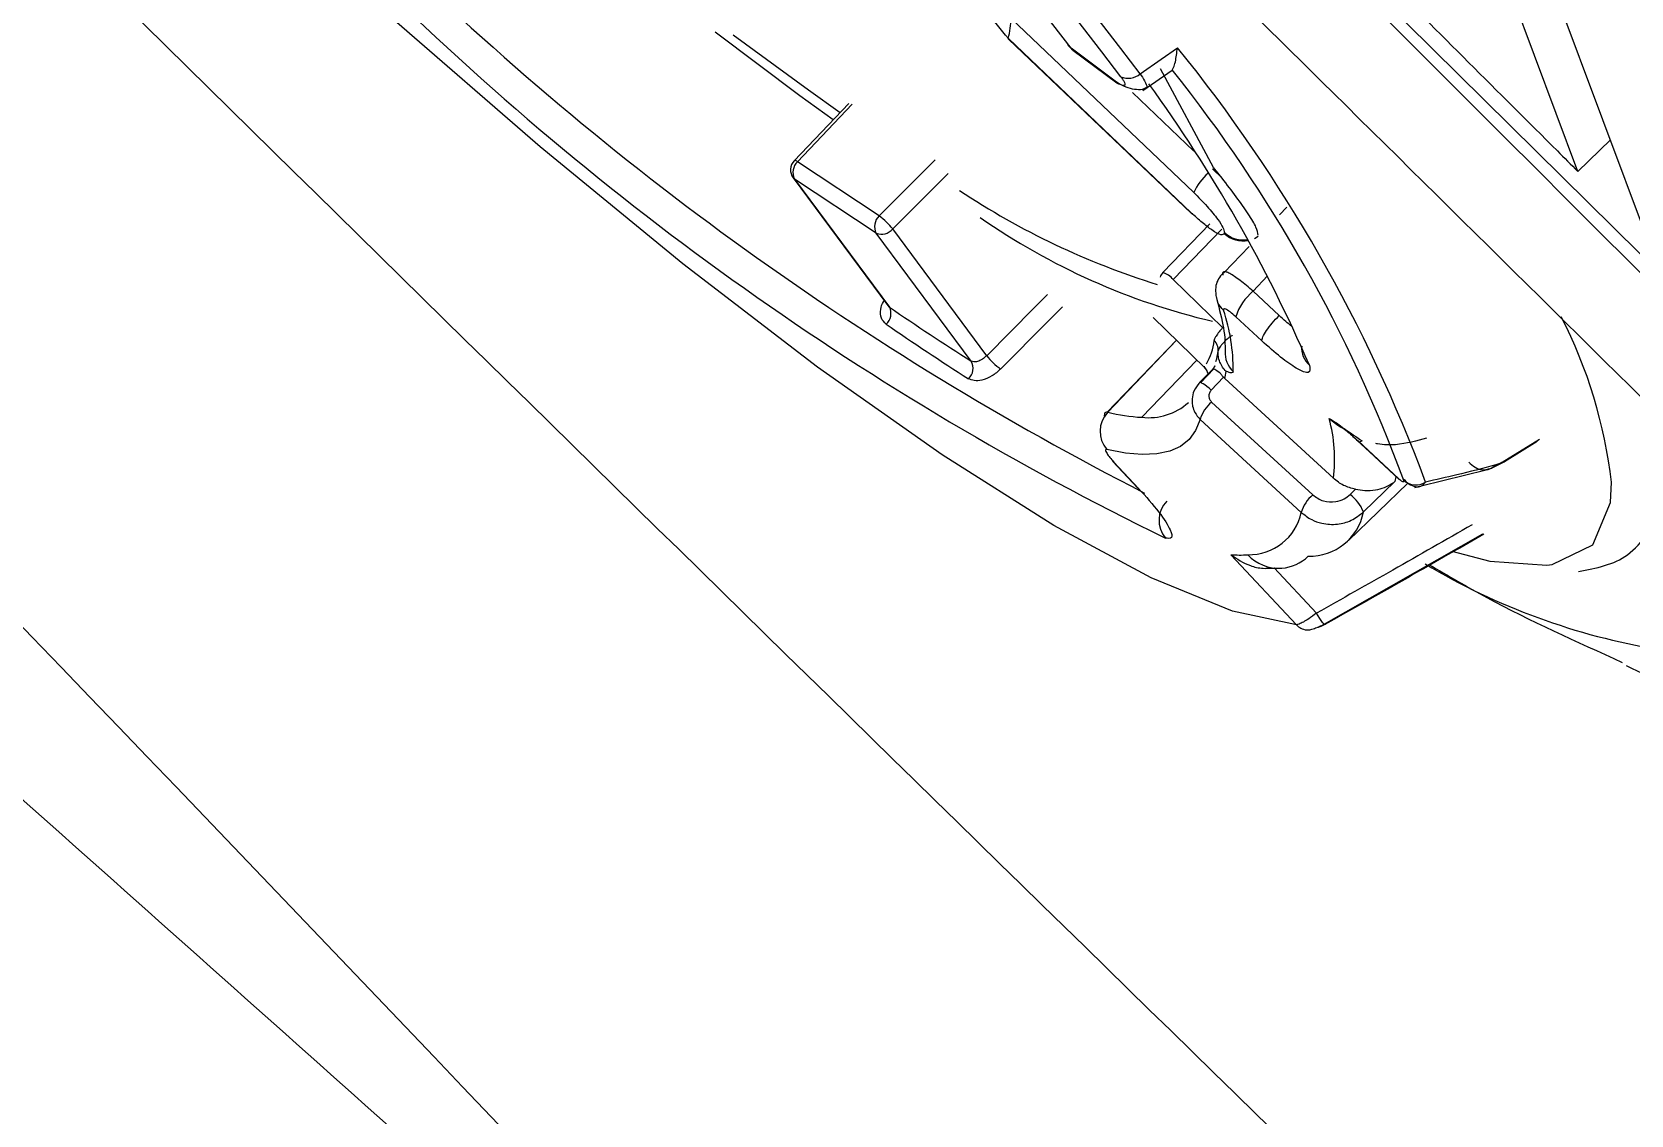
# Model space of a CAD drawing. Extents: x 400 to 501, y 484 to 634.
# Drawn here: x 488.775 to 489.485, y 582.322 to 582.803 of the extents above; entities that cross this region are included whole.
import ezdxf

# ---------------------------------------------------------------- set-up
doc = ezdxf.new("R2010")
doc.units = 0
doc.header["$MEASUREMENT"] = 0
doc.layers.add('DIM', color=3, linetype='Continuous')
doc.layers.add('GEOMETRY', color=3, linetype='Continuous', lineweight=25)

# ---------------------------------------------------------------- blocks, each defined once
blk = doc.blocks.new('2026 GRANDEE')
at = {"layer": 'GEOMETRY', "ltscale": 16}
for p, q in [((39.74208, -14.80596), (37.55047, -12.63909)), ((39.03694, -14.09948), (39.00142, -14.00454)), ((39.02384, -14.01216), (39.06815, -14.13063)), ((38.78515, -14.0314), (38.86638, -14.10885)), ((38.86531, -14.11786), (38.78409, -14.04041)), ((38.78416, -14.04073), (38.78409, -14.04041)), ((38.78416, -14.04073), (38.86538, -14.11818)), ((38.83152, -14.05935), (38.81193, -14.04481)), ((38.81272, -14.04565), (38.83231, -14.06019)), ((38.84385, -14.06356), (38.85682, -14.0545)), ((38.87523, -14.09773), (38.85167, -14.05389)), ((38.71327, -14.06926), (38.68904, -14.09473)), ((38.69054, -14.09523), (38.71483, -14.06969)), ((38.86647, -14.09044), (38.83926, -14.06449)), ((39.05137, -14.08549), (39.03694, -14.09948)), ((38.7268, -14.11923), (38.69054, -14.09523)), ((38.7268, -14.11923), (38.75167, -14.09427)), ((38.87469, -14.09828), (38.87901, -14.10252)), ((38.87901, -14.10252), (38.87523, -14.09773)), ((38.68858, -14.10232), (38.73064, -14.15903)), ((38.72546, -14.12692), (38.68921, -14.10291)), ((38.68921, -14.10291), (38.73134, -14.15972)), ((38.73277, -14.12504), (38.75733, -14.10038)), ((38.90767, -14.11537), (38.90442, -14.11878)), ((38.76759, -14.18373), (38.72546, -14.12692)), ((38.77448, -14.18129), (38.73277, -14.12504)), ((38.87354, -14.12278), (38.85272, -14.1444)), ((38.8573, -14.14751), (38.87883, -14.12516)), ((38.87999, -14.1266), (38.87993, -14.12704)), ((38.89097, -14.13285), (38.87998, -14.14436)), ((38.89344, -14.12923), (38.89499, -14.12825)), ((38.87921, -14.16883), (38.8573, -14.14751)), ((38.89271, -14.15269), (38.89919, -14.14591)), ((38.90432, -14.16345), (38.89271, -14.15269)), ((38.73134, -14.15972), (38.73074, -14.15895)), ((38.84846, -14.16439), (38.87132, -14.18663)), ((38.89663, -14.17475), (38.88502, -14.164)), ((38.8587, -14.17435), (38.82801, -14.20644)), ((38.82823, -14.20643), (38.85881, -14.17446)), ((38.86784, -14.18325), (38.84333, -14.20863)), ((38.87471, -14.18737), (38.86902, -14.19327)), ((38.8753, -14.18719), (38.86943, -14.19328)), ((38.87964, -14.1909), (38.87419, -14.19655)), ((38.87577, -14.18578), (38.87508, -14.18718)), ((38.88023, -14.19149), (38.9284, -14.23574)), ((38.87434, -14.20186), (38.91924, -14.24311)), ((38.82689, -14.20761), (38.82643, -14.20809)), ((38.82697, -14.20761), (38.82679, -14.20854)), ((38.86924, -14.2096), (38.91413, -14.25085)), ((38.93899, -14.21895), (38.94446, -14.22402)), ((38.93937, -14.21913), (38.95749, -14.23591)), ((39.00439, -14.22826), (39.01886, -14.21927)), ((39.01986, -14.21851), (39.00532, -14.22754)), ((38.94446, -14.22402), (38.95763, -14.23621)), ((38.83031, -14.22811), (38.84152, -14.24007)), ((38.83093, -14.2285), (38.84191, -14.24022)), ((38.96742, -14.23912), (38.99616, -14.23198)), ((38.84191, -14.24022), (38.84171, -14.2399)), ((38.93509, -14.2634), (38.96149, -14.23793)), ((38.93585, -14.24286), (38.93817, -14.24061)), ((38.94177, -14.25064), (38.95572, -14.23716)), ((38.96454, -14.23984), (38.96681, -14.23927)), ((38.92426, -14.30054), (38.99479, -14.26034)), ((38.91195, -14.30074), (38.8828, -14.26965)), ((38.89844, -14.27558), (38.90545, -14.2756)), ((38.92093, -14.29559), (38.90213, -14.27554))]:
    blk.add_line(p, q, dxfattribs=at)
at = {"layer": 'GEOMETRY', "ltscale": 16, "flags": 128}
for points in [[(38.91195, -14.30074), (38.88365, -14.29472), (38.84756, -14.27994), (38.80432, -14.25667), (38.75466, -14.22528), (38.69944, -14.18634), (38.63963, -14.14052), (38.57626, -14.0886), (38.51041, -14.03149)], [(38.70631, -14.07658), (38.69156, -14.06596), (38.65388, -14.03771)], [(38.662, -14.0388), (38.69538, -14.06333), (38.70946, -14.07326)], [(38.81272, -14.04565), (38.81259, -14.04555), (38.81193, -14.04481)], [(38.84258, -14.05611), (38.85187, -14.04963), (38.85916, -14.04454)], [(38.68921, -14.10291), (38.68866, -14.10242), (38.68858, -14.10232)], [(38.86531, -14.11786), (38.8654, -14.1182), (38.8658, -14.11822), (38.86601, -14.11815)], [(38.80155, -14.15406), (38.79547, -14.16018), (38.77448, -14.18129)], [(38.80819, -14.15955), (38.80165, -14.16613), (38.78067, -14.18723)], [(38.87471, -14.18737), (38.87482, -14.18722), (38.87502, -14.18716), (38.87532, -14.1872), (38.8757, -14.18733), (38.87616, -14.18755), (38.87669, -14.18786), (38.87729, -14.18825), (38.87794, -14.18872)], [(38.87419, -14.19655), (38.87318, -14.19568), (38.87221, -14.19491), (38.87132, -14.19427), (38.87053, -14.19377), (38.86987, -14.19343), (38.86936, -14.19326), (38.86901, -14.19327), (38.86884, -14.19345)], [(38.86924, -14.2096), (38.86724, -14.2145), (38.86432, -14.21849), (38.86048, -14.22156), (38.85572, -14.2237), (38.85006, -14.22491), (38.84351, -14.22519), (38.83608, -14.22453), (38.82779, -14.22294)], [(38.95614, -14.23483), (38.9561, -14.23511), (38.95572, -14.23716)], [(38.95749, -14.23591), (38.95754, -14.23609), (38.95763, -14.23621)], [(39.02317, -14.27429), (39.02556, -14.27398), (39.04355, -14.26528), (39.05147, -14.24652), (39.05182, -14.2375)], [(38.981, -14.26807), (38.99779, -14.27247), (39.02317, -14.27429)], [(38.92463, -14.30061), (38.92455, -14.30073), (38.92434, -14.30062), (38.924, -14.30026), (38.92354, -14.29968), (38.92299, -14.29889), (38.92235, -14.29792), (38.92166, -14.29681), (38.92093, -14.29559)]]:
    blk.add_lwpolyline(points, dxfattribs=at)
at = {"layer": 'GEOMETRY', "ltscale": 16}
for centre, radius, start, end in [((35.97707, -16.24062), 3.60323, 37.31998, 51.65687), ((35.99898, -16.21876), 3.56495, 37.31998, 51.65687), ((36.15674, -16.06102), 3.33393, 37.21111, 51.76574), ((39.46844, -13.01988), 1.37236, 225.56965, 242.96308), ((39.43833, -13.06398), 1.33324, 225.29608, 243.99781), ((38.75529, -14.03242), 0.02988, 344.49967, 1.95976), ((38.32519, -14.47754), 0.68747, 20.44486, 39.03835), ((38.3461, -14.46262), 0.65382, 20.21392, 38.62942), ((38.83428, -14.05754), 0.0033, 213.27265, 256.62465), ((38.83728, -14.05024), 0.00791, 245.86285, 312.07545), ((38.3104, -14.44921), 0.66212, 23.46967, 35.9444), ((38.69332, -14.0988), 0.00591, 136.43196, 216.56148), ((38.6947, -14.09991), 0.00626, 131.59692, 208.66531), ((38.68935, -14.09632), 0.00162, 42.54681, 100.90182), ((38.89124, -14.12071), 0.02755, 132.13684, 154.50094), ((38.95066, -13.82502), 0.33981, 236.35107, 252.80912), ((38.73096, -14.12392), 0.00626, 131.59692, 208.66531), ((38.70724, -14.1453), 0.03259, 38.44222, 53.12076), ((38.9432, -13.87418), 0.29973, 235.07242, 256.78926), ((38.72781, -14.12091), 0.00645, 248.63439, 320.23166), ((38.88822, -14.11831), 0.01204, 226.51152, 281.77608), ((38.88827, -14.11786), 0.01204, 226.51152, 280.45123), ((38.85698, -14.14849), 0.00591, 136.08873, 159.34024), ((38.85031, -14.15286), 0.0088, 37.40158, 74.09193), ((38.9087, -14.17184), 0.02495, 129.86569, 161.67029), ((38.7257, -14.16254), 0.0063, 310.99097, 26.52873), ((39.35157, -13.26241), 1.0908, 235.34706, 237.6312), ((38.80211, -14.18703), 0.08178, 359.13044, 18.4576), ((39.35569, -13.26185), 1.10069, 235.34705, 237.6312), ((38.84064, -14.26151), 0.21254, 6.48597, 27.30005), ((38.85113, -14.17219), 0.02446, 328.63301, 354.32919), ((38.87153, -14.17876), 0.00573, 355.98674, 46.575), ((38.76223, -14.1869), 0.00623, 312.20172, 30.62662), ((38.79946, -14.1615), 0.03186, 218.38904, 233.86239), ((38.84713, -14.17548), 0.03034, 343.85117, 353.03616), ((38.89165, -14.18), 0.01135, 176.848, 226.81982), ((38.92434, -14.17791), 0.01006, 174.87563, 229.05051), ((38.86689, -14.19049), 0.00594, 10.39939, 45.29905), ((38.84856, -14.18427), 0.03249, 347.15666, 352.90285), ((38.84649, -14.18261), 0.02621, 263.07265, 311.91963), ((38.88425, -14.21394), 0.01562, 129.33528, 163.85611), ((38.83697, -14.21492), 0.01218, 135.81983, 221.16804), ((38.8469, -14.13103), 0.07768, 256.09464, 267.36958), ((38.86097, -14.22722), 0.06798, 352.78999, 15.39691), ((38.96496, -14.2306), 0.0081, 229.00029, 302.84002), ((38.86321, -14.25441), 0.01224, 135.43431, 219.94346), ((38.92914, -14.25519), 0.01562, 129.33537, 163.85618), ((38.92354, -14.25837), 0.0198, 22.99652, 51.58562), ((38.89097, -14.24602), 0.02366, 268.53658, 348.22528), ((38.91785, -14.24597), 0.02437, 268.54937, 348.94636), ((38.88676, -14.21454), 0.05525, 265.88828, 273.74035), ((38.90418, -14.25667), 0.01897, 223.25316, 273.79718), ((38.90411, -14.2568), 0.01885, 274.05415, 314.14107), ((39.12125, -14.01885), 0.29685, 239.17386, 260.60968), ((38.91743, -14.29566), 0.00747, 222.82677, 262.38559), ((39.16576, -14.10444), 0.23982, 243.38293, 264.42479)]:
    blk.add_arc(centre, radius, start, end, dxfattribs=at)
for points, knots in [([(33.11118, -8.61222), (33.30104, -8.81664), (33.68023, -9.22493), (34.26075, -9.83743), (34.84625, -10.44837), (35.43682, -11.0578), (36.03122, -11.66532), (36.62885, -12.27067), (37.22938, -12.87377), (37.8326, -13.47445), (38.43828, -14.07241), (39.04615, -14.66716), (39.65588, -15.25806), (40.26716, -15.84389), (40.88008, -16.4248), (41.28868, -16.8043), (41.49328, -16.99432)], [0, 0, 0, 0, 0.071643, 0.14309, 0.214489, 0.285889, 0.357236, 0.428542, 0.499851, 0.571188, 0.642541, 0.713932, 0.785365, 0.856798, 0.928296, 1, 1, 1, 1]), ([(38.83743, -14.81972), (38.80217, -14.782), (38.49879, -14.45745), (37.91551, -13.85557), (37.08792, -13.0154), (36.24841, -12.18724), (35.3987, -11.37003), (34.53842, -10.56509), (33.66818, -9.77119), (33.07996, -9.25416), (32.78546, -8.9953)], [0, 0, 0, 0, 0.0184337, 0.1586189, 0.298737, 0.4387906, 0.5788851, 0.7191168, 0.8593695, 1, 1, 1, 1]), ([(33.94729, -9.18471), (34.10018, -9.33419), (34.40789, -9.635), (34.85832, -10.07429), (35.28537, -10.49086), (35.67452, -10.87048), (36.06181, -11.24847), (36.4558, -11.63343), (36.8653, -12.03434), (37.20503, -12.36757), (37.47803, -12.63567), (37.68698, -12.84103), (37.89677, -13.0474), (38.11823, -13.26542), (38.36226, -13.50586), (38.63554, -13.77545), (38.94978, -14.08577), (39.30705, -14.43896), (39.70948, -14.83703), (40.14765, -15.27054), (40.60707, -15.7254), (40.92098, -16.03533), (41.0767, -16.18907)], [0, 0, 0, 0, 0.064169, 0.129138, 0.188802, 0.243183, 0.292269, 0.351201, 0.408497, 0.464259, 0.494029, 0.523343, 0.552198, 0.58236, 0.616633, 0.655052, 0.697622, 0.749248, 0.805908, 0.86759, 0.934316, 1, 1, 1, 1]), ([(39.52512, -15.45184), (39.29796, -15.24181), (38.75134, -14.73641), (37.86562, -13.95019), (36.87217, -13.09227), (35.86359, -12.24932), (34.8415, -11.42214), (33.80773, -10.61013), (33.10927, -10.08359), (32.76004, -9.82032)], [0, 0, 0, 0, 0.105959, 0.254966, 0.403973, 0.55298, 0.701986, 0.850993, 1, 1, 1, 1]), ([(39.79272, -17.82879), (39.52666, -17.52937), (38.99724, -16.93357), (38.14929, -16.08983), (37.28469, -15.27347), (36.39732, -14.48485), (35.49868, -13.72233), (34.59115, -12.98193), (33.6654, -12.2723), (32.71008, -11.58903), (32.04608, -11.16936), (31.71219, -10.95834)], [0, 0, 0, 0, 0.113392, 0.225638, 0.337341, 0.448782, 0.560233, 0.669481, 0.778832, 0.888788, 1, 1, 1, 1]), ([(39.34033, -18.31877), (39.24214, -18.19517), (39.04372, -17.94539), (38.73276, -17.57362), (38.40803, -17.19986), (38.06867, -16.82523), (37.7247, -16.46068), (37.31606, -16.0443), (36.83126, -15.57303), (36.24739, -15.03598), (35.70443, -14.56287), (35.2225, -14.16016), (34.82003, -13.83522), (34.42447, -13.52695), (34.03635, -13.23522), (33.64422, -12.95114), (33.16064, -12.61419), (32.58217, -12.23305), (31.91929, -11.82355), (31.47398, -11.57195), (31.25456, -11.44798)], [0, 0, 0, 0, 0.044709, 0.090349, 0.13691, 0.184379, 0.232745, 0.277954, 0.348418, 0.422679, 0.500679, 0.550525, 0.598903, 0.645795, 0.691185, 0.735062, 0.781563, 0.856423, 0.929252, 1, 1, 1, 1]), ([(41.0678, -16.16365), (41.06738, -16.16324), (41.06407, -16.15991), (41.05302, -16.14881), (41.01365, -16.10924), (40.86671, -15.96145), (40.29576, -15.38552), (39.17021, -14.24364), (38.14222, -13.22653), (37.55017, -12.64076)], [0, 0, 0, 0, 0.000353, 0.002828, 0.009436, 0.033986, 0.128384, 0.498019, 1, 1, 1, 1]), ([(38.86097, -13.924), (38.89031, -13.95324), (38.94595, -14.00868), (39.00458, -14.0672), (39.03391, -14.09645), (39.03694, -14.09948)], [0, 0, 0, 0, 0.5, 0.948214, 1, 1, 1, 1]), ([(38.78409, -14.04041), (38.77767, -14.03256), (38.76485, -14.01686), (38.75825, -13.99288), (38.7612, -13.98005), (38.76191, -13.97698)], [0, 0, 0, 0, 0.432105, 0.864168, 1, 1, 1, 1]), ([(38.81025, -14.04269), (38.81042, -14.04307), (38.81081, -14.04392), (38.81156, -14.04452), (38.81198, -14.04485)], [0, 0, 0, 0, 0.438199, 1, 1, 1, 1]), ([(38.85686, -14.05445), (38.85706, -14.05413), (38.85748, -14.05345), (38.8585, -14.05031), (38.85891, -14.0468), (38.85916, -14.04454)], [0, 0, 0, 0, 0.243017, 0.513805, 1, 1, 1, 1]), ([(38.83405, -14.05746), (38.83437, -14.05791), (38.83505, -14.05888), (38.83571, -14.06012), (38.83594, -14.06103), (38.83564, -14.06146), (38.83481, -14.06137), (38.83344, -14.06071), (38.83215, -14.0598), (38.83152, -14.05935)], [0, 0, 0, 0, 0.113282, 0.242327, 0.39497, 0.529529, 0.68095, 0.841516, 1, 1, 1, 1]), ([(38.83336, -14.06066), (38.83462, -14.06127), (38.83724, -14.06252), (38.8411, -14.06318), (38.84404, -14.06304), (38.84518, -14.06229), (38.84555, -14.06204)], [0, 0, 0, 0, 0.2673365, 0.5537608, 0.8516142, 1, 1, 1, 1]), ([(38.84258, -14.05611), (38.84328, -14.05719), (38.84495, -14.05979), (38.84579, -14.06193), (38.84551, -14.06224), (38.84543, -14.06234)], [0, 0, 0, 0, 0.3259948, 0.784555, 1, 1, 1, 1]), ([(38.89505, -14.12781), (38.89488, -14.12678), (38.89455, -14.12469), (38.89086, -14.11855), (38.88551, -14.11099), (38.88116, -14.10532), (38.879, -14.10253)], [0, 0, 0, 0, 0.247553, 0.500917, 0.753662, 1, 1, 1, 1]), ([(38.86638, -14.10885), (38.86844, -14.11091), (38.87256, -14.11502), (38.87707, -14.12059), (38.87967, -14.12465), (38.87988, -14.12595), (38.87999, -14.1266)], [0, 0, 0, 0, 0.279486, 0.559002, 0.779415, 1, 1, 1, 1]), ([(38.87993, -14.12704), (38.87959, -14.12742), (38.87891, -14.12816), (38.87497, -14.12597), (38.87021, -14.12237), (38.86694, -14.11936), (38.86531, -14.11786)], [0, 0, 0, 0, 0.279658, 0.559227, 0.779582, 1, 1, 1, 1]), ([(38.88049, -14.1439), (38.87969, -14.14452), (38.87809, -14.14576), (38.8766, -14.14854), (38.87587, -14.15177), (38.87619, -14.15412), (38.87635, -14.15528)], [0, 0, 0, 0, 0.2506242, 0.5051873, 0.7572591, 1, 1, 1, 1]), ([(38.89271, -14.15269), (38.89173, -14.15182), (38.88976, -14.15008), (38.88698, -14.14786), (38.88448, -14.14606), (38.88236, -14.14477), (38.88072, -14.14404), (38.87963, -14.14392), (38.87911, -14.14438), (38.87929, -14.14516), (38.87937, -14.14556)], [0, 0, 0, 0, 0.124586, 0.249261, 0.374089, 0.499033, 0.624094, 0.749271, 0.874537, 1, 1, 1, 1]), ([(38.87968, -14.16114), (38.87867, -14.16006), (38.87699, -14.15828), (38.87663, -14.15591), (38.87649, -14.15498)], [0, 0, 0, 0, 0.60584, 1, 1, 1, 1]), ([(38.72983, -14.16729), (38.729, -14.16648), (38.7273, -14.16481), (38.7272, -14.16105), (38.72797, -14.15823), (38.7289, -14.15701), (38.72902, -14.15685)], [0, 0, 0, 0, 0.334237, 0.682506, 0.958088, 1, 1, 1, 1]), ([(38.8766, -14.15631), (38.87778, -14.16078), (38.8803, -14.17023), (38.88031, -14.17629), (38.88031, -14.17948)], [0, 0, 0, 0, 0.472757, 1, 1, 1, 1]), ([(38.88502, -14.164), (38.88415, -14.16323), (38.8824, -14.16169), (38.88056, -14.16056), (38.87962, -14.16038), (38.87966, -14.16089), (38.87968, -14.16114)], [0, 0, 0, 0, 0.2792086, 0.5607947, 0.7822857, 1, 1, 1, 1]), ([(38.87921, -14.16883), (38.87866, -14.16946), (38.87753, -14.17075), (38.8763, -14.17257), (38.87557, -14.17393), (38.8755, -14.17438), (38.87547, -14.1746)], [0, 0, 0, 0, 0.269047, 0.553576, 0.78039, 1, 1, 1, 1]), ([(38.90978, -14.1682), (38.90896, -14.16754), (38.90722, -14.16614), (38.90533, -14.16438), (38.90432, -14.16345)], [0, 0, 0, 0, 0.468784, 1, 1, 1, 1]), ([(38.88349, -14.17216), (38.88338, -14.17233), (38.8832, -14.17262), (38.8823, -14.17302), (38.88083, -14.17425), (38.87944, -14.17564), (38.87833, -14.17704), (38.87753, -14.17829), (38.87735, -14.17883), (38.87725, -14.17916)], [0, 0, 0, 0, 0.1214522, 0.2109179, 0.3162138, 0.5283544, 0.6669289, 0.7904428, 1, 1, 1, 1]), ([(38.91775, -14.18551), (38.91796, -14.18695), (38.91838, -14.18982), (38.91285, -14.18766), (38.90519, -14.18234), (38.89949, -14.17729), (38.89663, -14.17475)], [0, 0, 0, 0, 0.281073, 0.558491, 0.778265, 1, 1, 1, 1]), ([(38.77448, -14.18129), (38.77386, -14.18185), (38.77259, -14.183), (38.77052, -14.18393), (38.76876, -14.18419), (38.76798, -14.18388), (38.76759, -14.18373)], [0, 0, 0, 0, 0.269251, 0.553659, 0.780363, 1, 1, 1, 1]), ([(38.78067, -14.18723), (38.77941, -14.18833), (38.77682, -14.19057), (38.77252, -14.19226), (38.76886, -14.1926), (38.76722, -14.19187), (38.76642, -14.19152)], [0, 0, 0, 0, 0.268769, 0.552725, 0.779623, 1, 1, 1, 1]), ([(38.87107, -14.18626), (38.87097, -14.18632), (38.87085, -14.18639), (38.87115, -14.18599), (38.8712, -14.18592)], [0, 0, 0, 0, 0.817499, 1, 1, 1, 1]), ([(38.87094, -14.18626), (38.87144, -14.18687), (38.8722, -14.18781), (38.87262, -14.189), (38.87266, -14.18946), (38.87266, -14.18949)], [0, 0, 0, 0, 0.629487, 0.971453, 1, 1, 1, 1]), ([(38.87577, -14.18578), (38.87575, -14.18584), (38.87562, -14.18634), (38.87524, -14.18675), (38.8749, -14.18711)], [0, 0, 0, 0, 0.116942, 1, 1, 1, 1]), ([(38.87794, -14.18872), (38.87822, -14.18914), (38.8787, -14.18985), (38.87936, -14.19059), (38.87964, -14.1909)], [0, 0, 0, 0, 0.573998, 1, 1, 1, 1]), ([(38.88023, -14.19149), (38.88012, -14.19138), (38.87992, -14.19119), (38.87973, -14.19099), (38.87964, -14.1909)], [0, 0, 0, 0, 0.562218, 1, 1, 1, 1]), ([(38.88388, -14.18827), (38.88372, -14.1886), (38.88347, -14.18912), (38.88221, -14.1888), (38.88133, -14.1884), (38.88086, -14.18821), (38.88081, -14.18826), (38.8808, -14.18828)], [0, 0, 0, 0, 0.457858, 0.717574, 0.913343, 0.965555, 1, 1, 1, 1]), ([(38.86884, -14.19345), (38.86796, -14.19458), (38.86634, -14.19667), (38.86568, -14.19968), (38.86562, -14.20195), (38.86589, -14.20401), (38.86687, -14.20687), (38.86838, -14.20861), (38.86924, -14.2096)], [0, 0, 0, 0, 0.236628, 0.436512, 0.503313, 0.619619, 0.785262, 1, 1, 1, 1]), ([(38.87419, -14.19655), (38.87387, -14.19698), (38.8732, -14.19787), (38.87305, -14.19946), (38.87346, -14.20086), (38.87405, -14.20153), (38.87434, -14.20186)], [0, 0, 0, 0, 0.265913, 0.551295, 0.780457, 1, 1, 1, 1]), ([(38.82823, -14.20643), (38.82785, -14.20641), (38.82711, -14.20635), (38.82671, -14.20689), (38.82687, -14.20761), (38.82694, -14.2079)], [0, 0, 0, 0, 0.373054, 0.746344, 1, 1, 1, 1]), ([(38.92651, -14.20917), (38.92736, -14.20964), (38.92882, -14.21043), (38.93175, -14.21259), (38.93514, -14.2153), (38.93784, -14.21775), (38.93937, -14.21913)], [0, 0, 0, 0, 0.265153, 0.452648, 0.690469, 1, 1, 1, 1]), ([(38.92651, -14.20917), (38.92765, -14.20999), (38.92917, -14.21108), (38.93165, -14.21272), (38.93527, -14.2151), (38.93862, -14.21737), (38.94113, -14.21907)], [0, 0, 0, 0, 0.269907, 0.361562, 0.522819, 1, 1, 1, 1]), ([(38.93333, -14.21402), (38.93302, -14.21386), (38.93166, -14.21318), (38.92926, -14.21156), (38.92739, -14.20994), (38.92651, -14.20917)], [0, 0, 0, 0, 0.13845, 0.595735, 1, 1, 1, 1]), ([(38.93171, -14.21274), (38.93295, -14.21369), (38.93551, -14.21564), (38.93831, -14.21825), (38.93974, -14.21959)], [0, 0, 0, 0, 0.487977, 1, 1, 1, 1]), ([(38.96978, -14.21791), (38.96539, -14.21915), (38.95887, -14.22098), (38.95061, -14.22101), (38.9475, -14.22036), (38.94723, -14.2203)], [0, 0, 0, 0, 0.6552499, 0.9707915, 1, 1, 1, 1]), ([(38.82779, -14.22294), (38.82752, -14.22297), (38.82698, -14.22303), (38.82768, -14.22452), (38.82908, -14.22645), (38.83031, -14.22782), (38.83093, -14.2285)], [0, 0, 0, 0, 0.27927, 0.560589, 0.781976, 1, 1, 1, 1]), ([(39.00048, -14.22982), (38.99472, -14.23131), (38.98447, -14.23398), (38.97396, -14.23636), (38.96936, -14.2374)], [0, 0, 0, 0, 0.561185, 1, 1, 1, 1]), ([(38.98852, -14.22851), (38.98941, -14.22937), (38.99126, -14.23115), (38.99461, -14.23221), (38.99792, -14.23189), (38.99964, -14.23049), (39.00048, -14.22982)], [0, 0, 0, 0, 0.240765, 0.498418, 0.75694, 1, 1, 1, 1]), ([(38.99575, -14.23202), (38.99642, -14.23183), (38.99777, -14.23145), (39.00005, -14.23051), (39.0024, -14.22937), (39.00397, -14.22847), (39.00475, -14.22802)], [0, 0, 0, 0, 0.256355, 0.508147, 0.755845, 1, 1, 1, 1]), ([(39.00532, -14.22754), (39.00432, -14.22812), (39.00253, -14.22915), (39.00111, -14.22961), (39.00048, -14.22982)], [0, 0, 0, 0, 0.559938, 1, 1, 1, 1]), ([(38.84191, -14.24022), (38.84515, -14.24386), (38.8516, -14.25111), (38.85635, -14.25876), (38.85714, -14.26269), (38.85494, -14.26241), (38.85383, -14.26227)], [0, 0, 0, 0, 0.280954, 0.55863, 0.778027, 1, 1, 1, 1]), ([(38.93817, -14.24061), (38.93637, -14.24014), (38.93274, -14.23919), (38.92985, -14.23689), (38.9284, -14.23574)], [0, 0, 0, 0, 0.497326, 1, 1, 1, 1]), ([(38.93817, -14.24061), (38.93958, -14.24082), (38.9427, -14.24129), (38.94712, -14.24097), (38.95174, -14.23983), (38.95424, -14.23815), (38.95572, -14.23716)], [0, 0, 0, 0, 0.198378, 0.441324, 0.668334, 1, 1, 1, 1]), ([(38.95749, -14.23591), (38.95773, -14.23613), (38.95824, -14.23658), (38.95892, -14.23705), (38.95944, -14.23726), (38.95972, -14.23716), (38.95967, -14.23686), (38.95965, -14.23671)], [0, 0, 0, 0, 0.151485, 0.321251, 0.510704, 0.753376, 1, 1, 1, 1]), ([(38.95925, -14.23585), (38.96015, -14.2367), (38.96202, -14.23847), (38.96488, -14.23962), (38.9676, -14.23949), (38.96874, -14.23814), (38.96936, -14.2374)], [0, 0, 0, 0, 0.2300435, 0.4765941, 0.7148828, 1, 1, 1, 1]), ([(38.91924, -14.24311), (38.92073, -14.24415), (38.92374, -14.24624), (38.92898, -14.24643), (38.93312, -14.24509), (38.93498, -14.24356), (38.93585, -14.24286)], [0, 0, 0, 0, 0.299995, 0.602994, 0.817055, 1, 1, 1, 1]), ([(38.91413, -14.25085), (38.91562, -14.25202), (38.91835, -14.25418), (38.92392, -14.25611), (38.93003, -14.25644), (38.93663, -14.2547), (38.94002, -14.25202), (38.94177, -14.25064)], [0, 0, 0, 0, 0.187307, 0.345572, 0.57379, 0.780073, 1, 1, 1, 1]), ([(38.99004, -14.25633), (38.9783, -14.26306), (38.95532, -14.27624), (38.93223, -14.28923), (38.92093, -14.29559)], [0, 0, 0, 0, 0.510696, 1, 1, 1, 1]), ([(38.99515, -14.26054), (38.98566, -14.266), (38.96222, -14.27947), (38.93865, -14.29272), (38.92463, -14.30061)], [0, 0, 0, 0, 0.404965, 1, 1, 1, 1]), ([(39.03719, -14.2771), (39.04507, -14.27562), (39.05729, -14.27333), (39.06509, -14.26381), (39.06787, -14.26042)], [0, 0, 0, 0, 0.644207, 1, 1, 1, 1]), ([(38.8828, -14.26965), (38.88556, -14.2715), (38.88982, -14.27437), (38.89682, -14.2759), (38.90047, -14.27565), (38.90213, -14.27554)], [0, 0, 0, 0, 0.49945, 0.772693, 1, 1, 1, 1]), ([(38.97081, -14.27401), (38.97929, -14.27897), (39.00643, -14.29485), (39.0362, -14.30823), (39.05667, -14.31744)], [0, 0, 0, 0, 0.312284, 1, 1, 1, 1]), ([(38.92093, -14.29559), (38.91973, -14.29648), (38.91763, -14.29803), (38.91501, -14.2996), (38.91306, -14.30058), (38.91232, -14.30068), (38.91195, -14.30074)], [0, 0, 0, 0, 0.3039456, 0.534904, 0.7608191, 1, 1, 1, 1]), ([(38.9164, -14.30306), (38.91687, -14.30305), (38.91777, -14.30304), (38.91985, -14.30244), (38.9221, -14.30159), (38.9236, -14.30088), (38.92433, -14.30054)], [0, 0, 0, 0, 0.271408, 0.528864, 0.77167, 1, 1, 1, 1]), ([(38.92463, -14.30061), (38.92422, -14.30083), (38.92338, -14.30128), (38.92237, -14.30173), (38.92167, -14.30198), (38.92143, -14.30199), (38.92132, -14.302)], [0, 0, 0, 0, 0.279886, 0.570842, 0.793544, 1, 1, 1, 1])]:
    blk.add_open_spline(points, degree=3, knots=knots, dxfattribs=at)
for points in [[(38.89663, -14.17475), (38.8967, -14.17421), (38.89684, -14.17313), (38.89858, -14.17021), (38.90115, -14.1668), (38.90327, -14.16456), (38.90432, -14.16345)], [(38.8808, -14.18828), (38.88022, -14.18766), (38.87906, -14.18641), (38.87791, -14.18413), (38.87722, -14.18168), (38.87724, -14.18), (38.87725, -14.17916)], [(38.93937, -14.21913), (38.93941, -14.21925), (38.93948, -14.21949), (38.93985, -14.21957), (38.94038, -14.21946), (38.94088, -14.2192), (38.94113, -14.21907)]]:
    blk.add_open_spline(points, degree=3, dxfattribs=at)

msp = doc.modelspace()

# ---------------------------------------------------------------- block references
at = {"layer": 'DIM'}
msp.add_blockref('2026 GRANDEE', (450.42478, 596.84033), dxfattribs=at)

doc.saveas('drawing.dxf')
